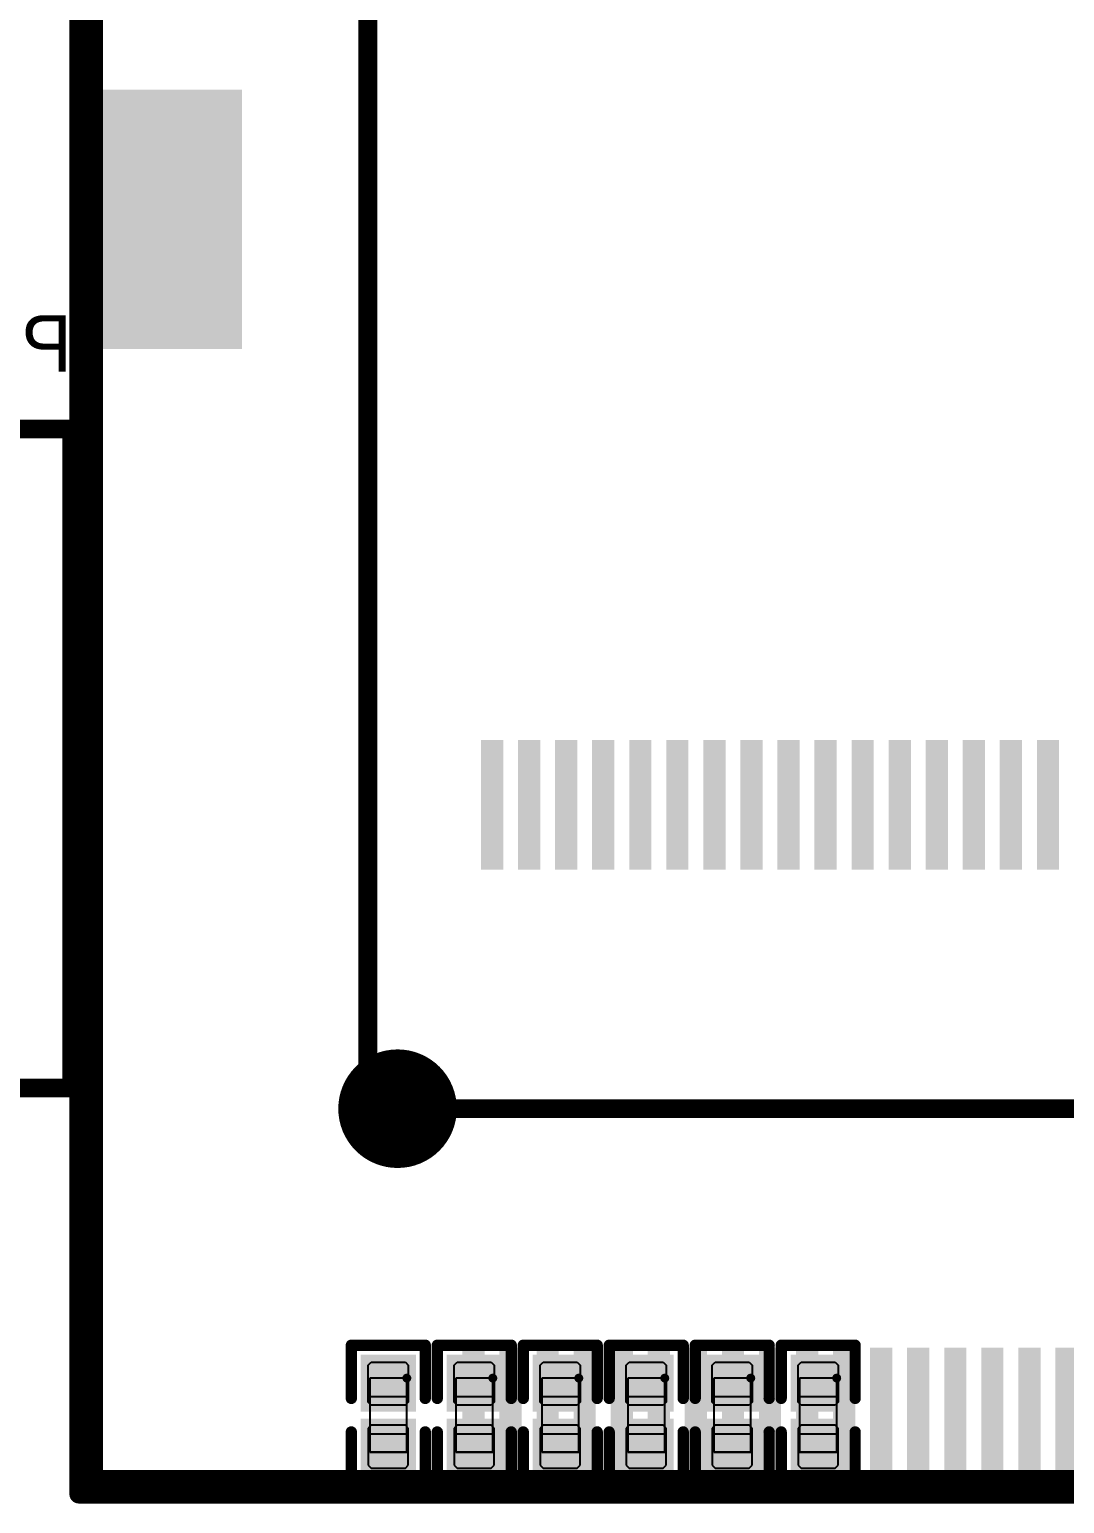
# Model space of a CAD drawing. Header units: millimetres. Extents: x 892 to 1144, y 1011 to 1123.
# Drawn here: x 1031.71 to 1045.67, y 1033.37 to 1053.26 of the extents above; entities that cross this region are included whole.
import ezdxf

# ---------------------------------------------------------------- set-up
doc = ezdxf.new("R2010")
doc.units = ezdxf.units.MM
for name, color, linetype in [('BottomLayer', 5, 'Continuous'), ('BottomOverlay', 54, 'Continuous'), ('BottomPaste', 16, 'Continuous'), ('BottomSolder', 6, 'Continuous'), ('Mechanical10', 56, 'Continuous'), ('Mechanical12', 56, 'Continuous'), ('Mechanical4', 56, 'Continuous'), ('Mechanical5', 56, 'Continuous'), ('Mechanical6', 56, 'Continuous'), ('MultiLayer', 9, 'Continuous'), ('TopLayer', 1, 'Continuous'), ('TopOverlay', 2, 'Continuous'), ('TopPaste', 8, 'Continuous'), ('TopSolder', 216, 'Continuous')]:
    doc.layers.add(name, color=color, linetype=linetype)

msp = doc.modelspace()

# ---------------------------------------------------------------- linework, layer by layer
at = {"layer": 'BottomLayer', "const_width": 0.8}
msp.add_lwpolyline([(1036.275, 1038.7, 1), (1037.075, 1038.7, 1)], format="xyb", close=True, dxfattribs=at)
at = {"layer": 'BottomLayer'}
for points in [[(1036.28, 1035.281), (1036.28, 1034.715), (1036.82, 1035.281), (1036.82, 1034.715)], [(1037.44, 1035.281), (1037.44, 1034.715), (1037.98, 1035.281), (1037.98, 1034.715)], [(1038.6, 1035.281), (1038.6, 1034.715), (1039.14, 1035.281), (1039.14, 1034.715)], [(1039.76, 1035.281), (1039.76, 1034.715), (1040.3, 1035.281), (1040.3, 1034.715)], [(1040.92, 1035.281), (1040.92, 1034.715), (1041.46, 1035.281), (1041.46, 1034.715)], [(1042.08, 1035.281), (1042.08, 1034.715), (1042.62, 1035.281), (1042.62, 1034.715)], [(1036.28, 1034.415), (1036.28, 1033.849), (1036.82, 1034.415), (1036.82, 1033.849)], [(1037.44, 1034.415), (1037.44, 1033.849), (1037.98, 1034.415), (1037.98, 1033.849)], [(1038.6, 1034.415), (1038.6, 1033.849), (1039.14, 1034.415), (1039.14, 1033.849)], [(1039.76, 1034.415), (1039.76, 1033.849), (1040.3, 1034.415), (1040.3, 1033.849)], [(1040.92, 1034.415), (1040.92, 1033.849), (1041.46, 1034.415), (1041.46, 1033.849)], [(1042.08, 1034.415), (1042.08, 1033.849), (1042.62, 1034.415), (1042.62, 1033.849)]]:
    msp.add_solid(points, dxfattribs=at)
at = {"layer": 'BottomOverlay'}
for points, const_width in [([(1028.47, 1047.87), (1032.28, 1047.87)], 0.254), ([(1032.28, 1038.98), (1032.28, 1047.87)], 0.254), ([(1028.47, 1038.98), (1032.28, 1038.98)], 0.254), ([(1036.051, 1035.509), (1037.049, 1035.509)], 0.152), ([(1036.051, 1034.791), (1036.051, 1035.509)], 0.152), ([(1037.049, 1034.791), (1037.049, 1035.509)], 0.152), ([(1037.211, 1035.509), (1038.209, 1035.509)], 0.152), ([(1037.211, 1034.791), (1037.211, 1035.509)], 0.152), ([(1038.209, 1034.791), (1038.209, 1035.509)], 0.152), ([(1038.371, 1035.509), (1039.369, 1035.509)], 0.152), ([(1038.371, 1034.791), (1038.371, 1035.509)], 0.152), ([(1039.369, 1034.791), (1039.369, 1035.509)], 0.152), ([(1039.531, 1035.509), (1040.529, 1035.509)], 0.152), ([(1039.531, 1034.791), (1039.531, 1035.509)], 0.152), ([(1040.529, 1034.791), (1040.529, 1035.509)], 0.152), ([(1040.691, 1035.509), (1041.689, 1035.509)], 0.152), ([(1040.691, 1034.791), (1040.691, 1035.509)], 0.152), ([(1041.689, 1034.791), (1041.689, 1035.509)], 0.152), ([(1041.851, 1035.509), (1042.849, 1035.509)], 0.152), ([(1041.851, 1034.791), (1041.851, 1035.509)], 0.152), ([(1042.849, 1034.791), (1042.849, 1035.509)], 0.152), ([(1036.051, 1033.621), (1036.051, 1034.339)], 0.152), ([(1037.049, 1033.621), (1037.049, 1034.339)], 0.152), ([(1037.211, 1033.621), (1037.211, 1034.339)], 0.152), ([(1038.209, 1033.621), (1038.209, 1034.339)], 0.152), ([(1038.371, 1033.621), (1038.371, 1034.339)], 0.152), ([(1039.369, 1033.621), (1039.369, 1034.339)], 0.152), ([(1039.531, 1033.621), (1039.531, 1034.339)], 0.152), ([(1040.529, 1033.621), (1040.529, 1034.339)], 0.152), ([(1040.691, 1033.621), (1040.691, 1034.339)], 0.152), ([(1041.689, 1033.621), (1041.689, 1034.339)], 0.152), ([(1041.851, 1033.621), (1041.851, 1034.339)], 0.152), ([(1042.849, 1033.621), (1042.849, 1034.339)], 0.152), ([(1036.051, 1033.621), (1037.049, 1033.621)], 0.152), ([(1037.211, 1033.621), (1038.209, 1033.621)], 0.152), ([(1038.371, 1033.621), (1039.369, 1033.621)], 0.152), ([(1039.531, 1033.621), (1040.529, 1033.621)], 0.152), ([(1040.691, 1033.621), (1041.689, 1033.621)], 0.152), ([(1041.851, 1033.621), (1042.849, 1033.621)], 0.152)]:
    msp.add_lwpolyline(points, dxfattribs=dict(at, const_width=const_width))
for points, const_width in [([(1032.216, 1047.87, 1), (1032.343, 1047.87, 1)], 0.127), ([(1032.216, 1047.87, 1), (1032.343, 1047.87, 1)], 0.127), ([(1032.216, 1038.98, 1), (1032.343, 1038.98, 1)], 0.127), ([(1032.216, 1038.98, 1), (1032.343, 1038.98, 1)], 0.127), ([(1036.013, 1035.509, 1), (1036.089, 1035.509, 1)], 0.0762), ([(1036.013, 1035.509, 1), (1036.089, 1035.509, 1)], 0.0762), ([(1037.01, 1035.509, 1), (1037.087, 1035.509, 1)], 0.0762), ([(1037.01, 1035.509, 1), (1037.087, 1035.509, 1)], 0.0762), ([(1037.173, 1035.509, 1), (1037.249, 1035.509, 1)], 0.0762), ([(1037.173, 1035.509, 1), (1037.249, 1035.509, 1)], 0.0762), ([(1038.17, 1035.509, 1), (1038.247, 1035.509, 1)], 0.0762), ([(1038.17, 1035.509, 1), (1038.247, 1035.509, 1)], 0.0762), ([(1038.333, 1035.509, 1), (1038.409, 1035.509, 1)], 0.0762), ([(1038.333, 1035.509, 1), (1038.409, 1035.509, 1)], 0.0762), ([(1039.33, 1035.509, 1), (1039.407, 1035.509, 1)], 0.0762), ([(1039.33, 1035.509, 1), (1039.407, 1035.509, 1)], 0.0762), ([(1039.493, 1035.509, 1), (1039.569, 1035.509, 1)], 0.0762), ([(1039.493, 1035.509, 1), (1039.569, 1035.509, 1)], 0.0762), ([(1040.49, 1035.509, 1), (1040.567, 1035.509, 1)], 0.0762), ([(1040.49, 1035.509, 1), (1040.567, 1035.509, 1)], 0.0762), ([(1040.653, 1035.509, 1), (1040.729, 1035.509, 1)], 0.0762), ([(1040.653, 1035.509, 1), (1040.729, 1035.509, 1)], 0.0762), ([(1041.65, 1035.509, 1), (1041.727, 1035.509, 1)], 0.0762), ([(1041.65, 1035.509, 1), (1041.727, 1035.509, 1)], 0.0762), ([(1041.813, 1035.509, 1), (1041.889, 1035.509, 1)], 0.0762), ([(1041.813, 1035.509, 1), (1041.889, 1035.509, 1)], 0.0762), ([(1042.811, 1035.509, 1), (1042.887, 1035.509, 1)], 0.0762), ([(1042.811, 1035.509, 1), (1042.887, 1035.509, 1)], 0.0762), ([(1036.013, 1034.791, 1), (1036.089, 1034.791, 1)], 0.0762), ([(1037.01, 1034.791, 1), (1037.087, 1034.791, 1)], 0.0762), ([(1037.173, 1034.791, 1), (1037.249, 1034.791, 1)], 0.0762), ([(1038.17, 1034.791, 1), (1038.247, 1034.791, 1)], 0.0762), ([(1038.333, 1034.791, 1), (1038.409, 1034.791, 1)], 0.0762), ([(1039.33, 1034.791, 1), (1039.407, 1034.791, 1)], 0.0762), ([(1039.493, 1034.791, 1), (1039.569, 1034.791, 1)], 0.0762), ([(1040.49, 1034.791, 1), (1040.567, 1034.791, 1)], 0.0762), ([(1040.653, 1034.791, 1), (1040.729, 1034.791, 1)], 0.0762), ([(1041.65, 1034.791, 1), (1041.727, 1034.791, 1)], 0.0762), ([(1041.813, 1034.791, 1), (1041.889, 1034.791, 1)], 0.0762), ([(1042.811, 1034.791, 1), (1042.887, 1034.791, 1)], 0.0762), ([(1036.013, 1034.339, 1), (1036.089, 1034.339, 1)], 0.0762), ([(1037.01, 1034.339, 1), (1037.087, 1034.339, 1)], 0.0762), ([(1037.173, 1034.339, 1), (1037.249, 1034.339, 1)], 0.0762), ([(1038.17, 1034.339, 1), (1038.247, 1034.339, 1)], 0.0762), ([(1038.333, 1034.339, 1), (1038.409, 1034.339, 1)], 0.0762), ([(1039.33, 1034.339, 1), (1039.407, 1034.339, 1)], 0.0762), ([(1039.493, 1034.339, 1), (1039.569, 1034.339, 1)], 0.0762), ([(1040.49, 1034.339, 1), (1040.567, 1034.339, 1)], 0.0762), ([(1040.653, 1034.339, 1), (1040.729, 1034.339, 1)], 0.0762), ([(1041.65, 1034.339, 1), (1041.727, 1034.339, 1)], 0.0762), ([(1041.813, 1034.339, 1), (1041.889, 1034.339, 1)], 0.0762), ([(1042.811, 1034.339, 1), (1042.887, 1034.339, 1)], 0.0762), ([(1036.013, 1033.621, 1), (1036.089, 1033.621, 1)], 0.0762), ([(1036.013, 1033.621, 1), (1036.089, 1033.621, 1)], 0.0762), ([(1037.01, 1033.621, 1), (1037.087, 1033.621, 1)], 0.0762), ([(1037.01, 1033.621, 1), (1037.087, 1033.621, 1)], 0.0762), ([(1037.173, 1033.621, 1), (1037.249, 1033.621, 1)], 0.0762), ([(1037.173, 1033.621, 1), (1037.249, 1033.621, 1)], 0.0762), ([(1038.17, 1033.621, 1), (1038.247, 1033.621, 1)], 0.0762), ([(1038.17, 1033.621, 1), (1038.247, 1033.621, 1)], 0.0762), ([(1038.333, 1033.621, 1), (1038.409, 1033.621, 1)], 0.0762), ([(1038.333, 1033.621, 1), (1038.409, 1033.621, 1)], 0.0762), ([(1039.33, 1033.621, 1), (1039.407, 1033.621, 1)], 0.0762), ([(1039.33, 1033.621, 1), (1039.407, 1033.621, 1)], 0.0762), ([(1039.493, 1033.621, 1), (1039.569, 1033.621, 1)], 0.0762), ([(1039.493, 1033.621, 1), (1039.569, 1033.621, 1)], 0.0762), ([(1040.49, 1033.621, 1), (1040.567, 1033.621, 1)], 0.0762), ([(1040.49, 1033.621, 1), (1040.567, 1033.621, 1)], 0.0762), ([(1040.653, 1033.621, 1), (1040.729, 1033.621, 1)], 0.0762), ([(1040.653, 1033.621, 1), (1040.729, 1033.621, 1)], 0.0762), ([(1041.65, 1033.621, 1), (1041.727, 1033.621, 1)], 0.0762), ([(1041.65, 1033.621, 1), (1041.727, 1033.621, 1)], 0.0762), ([(1041.813, 1033.621, 1), (1041.889, 1033.621, 1)], 0.0762), ([(1041.813, 1033.621, 1), (1041.889, 1033.621, 1)], 0.0762), ([(1042.811, 1033.621, 1), (1042.887, 1033.621, 1)], 0.0762), ([(1042.811, 1033.621, 1), (1042.887, 1033.621, 1)], 0.0762)]:
    msp.add_lwpolyline(points, format="xyb", close=True, dxfattribs=dict(at, const_width=const_width))
at = {"layer": 'BottomPaste'}
for p, q in [((1036.28, 1035.241), (1036.32, 1035.281)), ((1036.28, 1034.74), (1036.28, 1035.241)), ((1036.32, 1035.281), (1036.78, 1035.281)), ((1036.78, 1035.281), (1036.82, 1035.241)), ((1036.82, 1035.241), (1036.82, 1034.74)), ((1037.44, 1035.241), (1037.48, 1035.281)), ((1037.44, 1034.74), (1037.44, 1035.241)), ((1037.48, 1035.281), (1037.94, 1035.281)), ((1037.94, 1035.281), (1037.98, 1035.241)), ((1037.98, 1035.241), (1037.98, 1034.74)), ((1038.6, 1035.241), (1038.64, 1035.281)), ((1038.6, 1034.74), (1038.6, 1035.241)), ((1038.64, 1035.281), (1039.1, 1035.281)), ((1039.1, 1035.281), (1039.14, 1035.241)), ((1039.14, 1035.241), (1039.14, 1034.74)), ((1039.76, 1035.241), (1039.8, 1035.281)), ((1039.76, 1034.74), (1039.76, 1035.241)), ((1039.8, 1035.281), (1040.26, 1035.281)), ((1040.26, 1035.281), (1040.3, 1035.241)), ((1040.3, 1035.241), (1040.3, 1034.74)), ((1040.92, 1035.241), (1040.96, 1035.281)), ((1040.92, 1034.74), (1040.92, 1035.241)), ((1040.96, 1035.281), (1041.42, 1035.281)), ((1041.42, 1035.281), (1041.46, 1035.241)), ((1041.46, 1035.241), (1041.46, 1034.74)), ((1042.08, 1035.241), (1042.12, 1035.281)), ((1042.08, 1034.74), (1042.08, 1035.241)), ((1042.12, 1035.281), (1042.58, 1035.281)), ((1042.58, 1035.281), (1042.62, 1035.241)), ((1042.62, 1035.241), (1042.62, 1034.74)), ((1036.32, 1034.7), (1036.28, 1034.74)), ((1036.78, 1034.7), (1036.32, 1034.7)), ((1036.82, 1034.74), (1036.78, 1034.7)), ((1037.48, 1034.7), (1037.44, 1034.74)), ((1037.94, 1034.7), (1037.48, 1034.7)), ((1037.98, 1034.74), (1037.94, 1034.7)), ((1038.64, 1034.7), (1038.6, 1034.74)), ((1039.1, 1034.7), (1038.64, 1034.7)), ((1039.14, 1034.74), (1039.1, 1034.7)), ((1039.8, 1034.7), (1039.76, 1034.74)), ((1040.26, 1034.7), (1039.8, 1034.7)), ((1040.3, 1034.74), (1040.26, 1034.7)), ((1040.96, 1034.7), (1040.92, 1034.74)), ((1041.42, 1034.7), (1040.96, 1034.7)), ((1041.46, 1034.74), (1041.42, 1034.7)), ((1042.12, 1034.7), (1042.08, 1034.74)), ((1042.58, 1034.7), (1042.12, 1034.7)), ((1042.62, 1034.74), (1042.58, 1034.7)), ((1036.32, 1034.43), (1036.28, 1034.39)), ((1036.28, 1034.39), (1036.28, 1033.889)), ((1036.78, 1034.43), (1036.32, 1034.43)), ((1036.82, 1034.39), (1036.78, 1034.43)), ((1036.82, 1033.889), (1036.82, 1034.39)), ((1037.48, 1034.43), (1037.44, 1034.39)), ((1037.44, 1034.39), (1037.44, 1033.889)), ((1037.94, 1034.43), (1037.48, 1034.43)), ((1037.98, 1034.39), (1037.94, 1034.43)), ((1037.98, 1033.889), (1037.98, 1034.39)), ((1038.64, 1034.43), (1038.6, 1034.39)), ((1038.6, 1034.39), (1038.6, 1033.889)), ((1039.1, 1034.43), (1038.64, 1034.43)), ((1039.14, 1034.39), (1039.1, 1034.43)), ((1039.14, 1033.889), (1039.14, 1034.39)), ((1039.8, 1034.43), (1039.76, 1034.39)), ((1039.76, 1034.39), (1039.76, 1033.889)), ((1040.26, 1034.43), (1039.8, 1034.43)), ((1040.3, 1034.39), (1040.26, 1034.43)), ((1040.3, 1033.889), (1040.3, 1034.39)), ((1040.96, 1034.43), (1040.92, 1034.39)), ((1040.92, 1034.39), (1040.92, 1033.889)), ((1041.42, 1034.43), (1040.96, 1034.43)), ((1041.46, 1034.39), (1041.42, 1034.43)), ((1041.46, 1033.889), (1041.46, 1034.39)), ((1042.12, 1034.43), (1042.08, 1034.39)), ((1042.08, 1034.39), (1042.08, 1033.889)), ((1042.58, 1034.43), (1042.12, 1034.43)), ((1042.62, 1034.39), (1042.58, 1034.43)), ((1042.62, 1033.889), (1042.62, 1034.39)), ((1036.28, 1033.889), (1036.32, 1033.849)), ((1036.32, 1033.849), (1036.78, 1033.849)), ((1036.78, 1033.849), (1036.82, 1033.889)), ((1037.44, 1033.889), (1037.48, 1033.849)), ((1037.48, 1033.849), (1037.94, 1033.849)), ((1037.94, 1033.849), (1037.98, 1033.889)), ((1038.6, 1033.889), (1038.64, 1033.849)), ((1038.64, 1033.849), (1039.1, 1033.849)), ((1039.1, 1033.849), (1039.14, 1033.889)), ((1039.76, 1033.889), (1039.8, 1033.849)), ((1039.8, 1033.849), (1040.26, 1033.849)), ((1040.26, 1033.849), (1040.3, 1033.889)), ((1040.92, 1033.889), (1040.96, 1033.849)), ((1040.96, 1033.849), (1041.42, 1033.849)), ((1041.42, 1033.849), (1041.46, 1033.889)), ((1042.08, 1033.889), (1042.12, 1033.849)), ((1042.12, 1033.849), (1042.58, 1033.849)), ((1042.58, 1033.849), (1042.62, 1033.889))]:
    msp.add_line(p, q, dxfattribs=at)
for points in [[(1036.28, 1035.281), (1036.28, 1034.715), (1036.82, 1035.281), (1036.82, 1034.715)], [(1037.44, 1035.281), (1037.44, 1034.715), (1037.98, 1035.281), (1037.98, 1034.715)], [(1038.6, 1035.281), (1038.6, 1034.715), (1039.14, 1035.281), (1039.14, 1034.715)], [(1039.76, 1035.281), (1039.76, 1034.715), (1040.3, 1035.281), (1040.3, 1034.715)], [(1040.92, 1035.281), (1040.92, 1034.715), (1041.46, 1035.281), (1041.46, 1034.715)], [(1042.08, 1035.281), (1042.08, 1034.715), (1042.62, 1035.281), (1042.62, 1034.715)], [(1036.28, 1034.415), (1036.28, 1033.849), (1036.82, 1034.415), (1036.82, 1033.849)], [(1037.44, 1034.415), (1037.44, 1033.849), (1037.98, 1034.415), (1037.98, 1033.849)], [(1038.6, 1034.415), (1038.6, 1033.849), (1039.14, 1034.415), (1039.14, 1033.849)], [(1039.76, 1034.415), (1039.76, 1033.849), (1040.3, 1034.415), (1040.3, 1033.849)], [(1040.92, 1034.415), (1040.92, 1033.849), (1041.46, 1034.415), (1041.46, 1033.849)], [(1042.08, 1034.415), (1042.08, 1033.849), (1042.62, 1034.415), (1042.62, 1033.849)]]:
    msp.add_solid(points, dxfattribs=at)
at = {"layer": 'BottomSolder', "const_width": 0.8}
msp.add_lwpolyline([(1036.275, 1038.7, 1), (1037.075, 1038.7, 1)], format="xyb", close=True, dxfattribs=at)
at = {"layer": 'BottomSolder'}
for points in [[(1036.178, 1035.382), (1036.178, 1034.613), (1036.922, 1035.382), (1036.922, 1034.613)], [(1037.338, 1035.382), (1037.338, 1034.613), (1038.082, 1035.382), (1038.082, 1034.613)], [(1038.498, 1035.382), (1038.498, 1034.613), (1039.242, 1035.382), (1039.242, 1034.613)], [(1039.658, 1035.382), (1039.658, 1034.613), (1040.402, 1035.382), (1040.402, 1034.613)], [(1040.818, 1035.382), (1040.818, 1034.613), (1041.562, 1035.382), (1041.562, 1034.613)], [(1041.978, 1035.382), (1041.978, 1034.613), (1042.722, 1035.382), (1042.722, 1034.613)], [(1036.178, 1034.517), (1036.178, 1033.748), (1036.922, 1034.517), (1036.922, 1033.748)], [(1037.338, 1034.517), (1037.338, 1033.748), (1038.082, 1034.517), (1038.082, 1033.748)], [(1038.498, 1034.517), (1038.498, 1033.748), (1039.242, 1034.517), (1039.242, 1033.748)], [(1039.658, 1034.517), (1039.658, 1033.748), (1040.402, 1034.517), (1040.402, 1033.748)], [(1040.818, 1034.517), (1040.818, 1033.748), (1041.562, 1034.517), (1041.562, 1033.748)], [(1041.978, 1034.517), (1041.978, 1033.748), (1042.722, 1034.517), (1042.722, 1033.748)]]:
    msp.add_solid(points, dxfattribs=at)
at = {"layer": 'Mechanical10', "const_width": 0.254}
for points in [[(1036.275, 1038.7), (1036.275, 1095.7)], [(1032.575, 1033.7), (1032.575, 1059.55)], [(1036.275, 1038.7), (1105.875, 1038.7)], [(1032.575, 1033.7), (1109.575, 1033.7)]]:
    msp.add_lwpolyline(points, dxfattribs=at)
at = {"layer": 'Mechanical10', "const_width": 0.127}
for points in [[(1036.211, 1038.7, 1), (1036.338, 1038.7, 1)], [(1036.211, 1038.7, 1), (1036.338, 1038.7, 1)], [(1032.511, 1033.7, 1), (1032.638, 1033.7, 1)], [(1032.511, 1033.7, 1), (1032.638, 1033.7, 1)]]:
    msp.add_lwpolyline(points, format="xyb", close=True, dxfattribs=at)
at = {"layer": 'Mechanical12', "const_width": 0.254}
for points in [[(1032.375, 1033.5), (1032.375, 1059.75)], [(1032.375, 1033.5), (1109.775, 1033.5)]]:
    msp.add_lwpolyline(points, dxfattribs=at)
at = {"layer": 'Mechanical12', "const_width": 0.127}
msp.add_lwpolyline([(1032.311, 1033.5, 1), (1032.438, 1033.5, 1)], format="xyb", close=True, dxfattribs=at)
msp.add_lwpolyline([(1032.311, 1033.5, 1), (1032.438, 1033.5, 1)], format="xyb", close=True, dxfattribs=at)
at = {"layer": 'Mechanical4'}
for p, q in [((1036.8, 1035.065), (1036.3, 1035.065)), ((1036.3, 1035.065), (1036.3, 1034.065)), ((1036.8, 1034.065), (1036.8, 1035.065)), ((1037.96, 1035.065), (1037.46, 1035.065)), ((1037.46, 1035.065), (1037.46, 1034.065)), ((1037.96, 1034.065), (1037.96, 1035.065)), ((1039.12, 1035.065), (1038.62, 1035.065)), ((1038.62, 1035.065), (1038.62, 1034.065)), ((1039.12, 1034.065), (1039.12, 1035.065)), ((1040.28, 1035.065), (1039.78, 1035.065)), ((1039.78, 1035.065), (1039.78, 1034.065)), ((1040.28, 1034.065), (1040.28, 1035.065)), ((1041.44, 1035.065), (1040.94, 1035.065)), ((1040.94, 1035.065), (1040.94, 1034.065)), ((1041.44, 1034.065), (1041.44, 1035.065)), ((1042.6, 1035.065), (1042.1, 1035.065)), ((1042.1, 1035.065), (1042.1, 1034.065)), ((1042.6, 1034.065), (1042.6, 1035.065)), ((1036.3, 1034.065), (1036.8, 1034.065)), ((1037.46, 1034.065), (1037.96, 1034.065)), ((1038.62, 1034.065), (1039.12, 1034.065)), ((1039.78, 1034.065), (1040.28, 1034.065)), ((1040.94, 1034.065), (1041.44, 1034.065)), ((1042.1, 1034.065), (1042.6, 1034.065))]:
    msp.add_line(p, q, dxfattribs=at)
at = {"layer": 'Mechanical5'}
for p, q in [((1036.8, 1035.065), (1036.3, 1035.065)), ((1036.3, 1035.065), (1036.3, 1034.815)), ((1036.8, 1034.815), (1036.8, 1035.065)), ((1037.96, 1035.065), (1037.46, 1035.065)), ((1037.46, 1035.065), (1037.46, 1034.815)), ((1037.96, 1034.815), (1037.96, 1035.065)), ((1039.12, 1035.065), (1038.62, 1035.065)), ((1038.62, 1035.065), (1038.62, 1034.815)), ((1039.12, 1034.815), (1039.12, 1035.065)), ((1040.28, 1035.065), (1039.78, 1035.065)), ((1039.78, 1035.065), (1039.78, 1034.815)), ((1040.28, 1034.815), (1040.28, 1035.065)), ((1041.44, 1035.065), (1040.94, 1035.065)), ((1040.94, 1035.065), (1040.94, 1034.815)), ((1041.44, 1034.815), (1041.44, 1035.065)), ((1042.6, 1035.065), (1042.1, 1035.065)), ((1042.1, 1035.065), (1042.1, 1034.815)), ((1042.6, 1034.815), (1042.6, 1035.065)), ((1036.3, 1034.815), (1036.8, 1034.815)), ((1037.46, 1034.815), (1037.96, 1034.815)), ((1038.62, 1034.815), (1039.12, 1034.815)), ((1039.78, 1034.815), (1040.28, 1034.815)), ((1040.94, 1034.815), (1041.44, 1034.815)), ((1042.1, 1034.815), (1042.6, 1034.815)), ((1036.3, 1034.064), (1036.3, 1034.314)), ((1036.3, 1034.314), (1036.8, 1034.314)), ((1036.8, 1034.314), (1036.8, 1034.064)), ((1037.46, 1034.064), (1037.46, 1034.314)), ((1037.46, 1034.314), (1037.96, 1034.314)), ((1037.96, 1034.314), (1037.96, 1034.064)), ((1038.62, 1034.064), (1038.62, 1034.314)), ((1038.62, 1034.314), (1039.12, 1034.314)), ((1039.12, 1034.314), (1039.12, 1034.064)), ((1039.78, 1034.064), (1039.78, 1034.314)), ((1039.78, 1034.314), (1040.28, 1034.314)), ((1040.28, 1034.314), (1040.28, 1034.064)), ((1040.94, 1034.064), (1040.94, 1034.314)), ((1040.94, 1034.314), (1041.44, 1034.314)), ((1041.44, 1034.314), (1041.44, 1034.064)), ((1042.1, 1034.064), (1042.1, 1034.314)), ((1042.1, 1034.314), (1042.6, 1034.314)), ((1042.6, 1034.314), (1042.6, 1034.064)), ((1036.8, 1034.064), (1036.3, 1034.064)), ((1037.96, 1034.064), (1037.46, 1034.064)), ((1039.12, 1034.064), (1038.62, 1034.064)), ((1040.28, 1034.064), (1039.78, 1034.064)), ((1041.44, 1034.064), (1040.94, 1034.064)), ((1042.6, 1034.064), (1042.1, 1034.064))]:
    msp.add_line(p, q, dxfattribs=at)
at = {"layer": 'Mechanical6'}
for points, const_width in [([(1036.83, 1035.065, 1), (1036.77, 1035.065, 1)], 0.06), ([(1036.755, 1035.065, 1), (1036.785, 1035.065, 1)], 0.03), ([(1036.815, 1035.065, 1), (1036.845, 1035.065, 1)], 0.03), ([(1037.99, 1035.065, 1), (1037.93, 1035.065, 1)], 0.06), ([(1037.915, 1035.065, 1), (1037.945, 1035.065, 1)], 0.03), ([(1037.975, 1035.065, 1), (1038.005, 1035.065, 1)], 0.03), ([(1039.15, 1035.065, 1), (1039.09, 1035.065, 1)], 0.06), ([(1039.075, 1035.065, 1), (1039.105, 1035.065, 1)], 0.03), ([(1039.135, 1035.065, 1), (1039.165, 1035.065, 1)], 0.03), ([(1040.31, 1035.065, 1), (1040.25, 1035.065, 1)], 0.06), ([(1040.235, 1035.065, 1), (1040.265, 1035.065, 1)], 0.03), ([(1040.295, 1035.065, 1), (1040.325, 1035.065, 1)], 0.03), ([(1041.47, 1035.065, 1), (1041.41, 1035.065, 1)], 0.06), ([(1041.395, 1035.065, 1), (1041.425, 1035.065, 1)], 0.03), ([(1041.455, 1035.065, 1), (1041.485, 1035.065, 1)], 0.03), ([(1042.63, 1035.065, 1), (1042.57, 1035.065, 1)], 0.06), ([(1042.555, 1035.065, 1), (1042.585, 1035.065, 1)], 0.03), ([(1042.615, 1035.065, 1), (1042.645, 1035.065, 1)], 0.03)]:
    msp.add_lwpolyline(points, format="xyb", close=True, dxfattribs=dict(at, const_width=const_width))
at = {"layer": 'MultiLayer', "const_width": 0.8}
msp.add_lwpolyline([(1036.275, 1038.7, 1), (1037.075, 1038.7, 1)], format="xyb", close=True, dxfattribs=at)
at = {"layer": 'TopLayer', "const_width": 0.8}
msp.add_lwpolyline([(1036.275, 1038.7, 1), (1037.075, 1038.7, 1)], format="xyb", close=True, dxfattribs=at)
at = {"layer": 'TopLayer'}
for points in [[(1034.575, 1052.45), (1032.575, 1052.45), (1034.575, 1048.95), (1032.575, 1048.95)], [(1038.1, 1043.675), (1037.8, 1043.675), (1038.1, 1041.925), (1037.8, 1041.925)], [(1038.6, 1043.675), (1038.3, 1043.675), (1038.6, 1041.925), (1038.3, 1041.925)], [(1039.1, 1043.675), (1038.8, 1043.675), (1039.1, 1041.925), (1038.8, 1041.925)], [(1039.6, 1043.675), (1039.3, 1043.675), (1039.6, 1041.925), (1039.3, 1041.925)], [(1040.1, 1043.675), (1039.8, 1043.675), (1040.1, 1041.925), (1039.8, 1041.925)], [(1040.6, 1043.675), (1040.3, 1043.675), (1040.6, 1041.925), (1040.3, 1041.925)], [(1041.1, 1043.675), (1040.8, 1043.675), (1041.1, 1041.925), (1040.8, 1041.925)], [(1041.6, 1043.675), (1041.3, 1043.675), (1041.6, 1041.925), (1041.3, 1041.925)], [(1042.1, 1043.675), (1041.8, 1043.675), (1042.1, 1041.925), (1041.8, 1041.925)], [(1042.6, 1043.675), (1042.3, 1043.675), (1042.6, 1041.925), (1042.3, 1041.925)], [(1043.1, 1043.675), (1042.8, 1043.675), (1043.1, 1041.925), (1042.8, 1041.925)], [(1043.6, 1043.675), (1043.3, 1043.675), (1043.6, 1041.925), (1043.3, 1041.925)], [(1044.1, 1043.675), (1043.8, 1043.675), (1044.1, 1041.925), (1043.8, 1041.925)], [(1044.6, 1043.675), (1044.3, 1043.675), (1044.6, 1041.925), (1044.3, 1041.925)], [(1045.1, 1043.675), (1044.8, 1043.675), (1045.1, 1041.925), (1044.8, 1041.925)], [(1045.6, 1043.675), (1045.3, 1043.675), (1045.6, 1041.925), (1045.3, 1041.925)], [(1037.85, 1035.475), (1037.55, 1035.475), (1037.85, 1033.725), (1037.55, 1033.725)], [(1038.35, 1035.475), (1038.05, 1035.475), (1038.35, 1033.725), (1038.05, 1033.725)], [(1038.85, 1035.475), (1038.55, 1035.475), (1038.85, 1033.725), (1038.55, 1033.725)], [(1039.35, 1035.475), (1039.05, 1035.475), (1039.35, 1033.725), (1039.05, 1033.725)], [(1039.85, 1035.475), (1039.55, 1035.475), (1039.85, 1033.725), (1039.55, 1033.725)], [(1040.35, 1035.475), (1040.05, 1035.475), (1040.35, 1033.725), (1040.05, 1033.725)], [(1040.85, 1035.475), (1040.55, 1035.475), (1040.85, 1033.725), (1040.55, 1033.725)], [(1041.35, 1035.475), (1041.05, 1035.475), (1041.35, 1033.725), (1041.05, 1033.725)], [(1041.85, 1035.475), (1041.55, 1035.475), (1041.85, 1033.725), (1041.55, 1033.725)], [(1042.35, 1035.475), (1042.05, 1035.475), (1042.35, 1033.725), (1042.05, 1033.725)], [(1042.85, 1035.475), (1042.55, 1035.475), (1042.85, 1033.725), (1042.55, 1033.725)], [(1043.35, 1035.475), (1043.05, 1035.475), (1043.35, 1033.725), (1043.05, 1033.725)], [(1043.85, 1035.475), (1043.55, 1035.475), (1043.85, 1033.725), (1043.55, 1033.725)], [(1044.35, 1035.475), (1044.05, 1035.475), (1044.35, 1033.725), (1044.05, 1033.725)], [(1044.85, 1035.475), (1044.55, 1035.475), (1044.85, 1033.725), (1044.55, 1033.725)], [(1045.35, 1035.475), (1045.05, 1035.475), (1045.35, 1033.725), (1045.05, 1033.725)], [(1045.85, 1035.475), (1045.55, 1035.475), (1045.85, 1033.725), (1045.55, 1033.725)]]:
    msp.add_solid(points, dxfattribs=at)
at = {"layer": 'TopOverlay', "const_width": 0.254}
for points in [[(1032.475, 1033.6), (1032.475, 1059.65)], [(1032.475, 1033.6), (1109.675, 1033.6)]]:
    msp.add_lwpolyline(points, dxfattribs=at)
at = {"layer": 'TopOverlay', "const_width": 0.127}
msp.add_lwpolyline([(1032.411, 1033.6, 1), (1032.538, 1033.6, 1)], format="xyb", close=True, dxfattribs=at)
msp.add_lwpolyline([(1032.411, 1033.6, 1), (1032.538, 1033.6, 1)], format="xyb", close=True, dxfattribs=at)
at = {"layer": 'TopPaste'}
for points in [[(1034.575, 1052.45), (1032.575, 1052.45), (1034.575, 1048.95), (1032.575, 1048.95)], [(1038.1, 1043.675), (1037.8, 1043.675), (1038.1, 1041.925), (1037.8, 1041.925)], [(1038.6, 1043.675), (1038.3, 1043.675), (1038.6, 1041.925), (1038.3, 1041.925)], [(1039.1, 1043.675), (1038.8, 1043.675), (1039.1, 1041.925), (1038.8, 1041.925)], [(1039.6, 1043.675), (1039.3, 1043.675), (1039.6, 1041.925), (1039.3, 1041.925)], [(1040.1, 1043.675), (1039.8, 1043.675), (1040.1, 1041.925), (1039.8, 1041.925)], [(1040.6, 1043.675), (1040.3, 1043.675), (1040.6, 1041.925), (1040.3, 1041.925)], [(1041.1, 1043.675), (1040.8, 1043.675), (1041.1, 1041.925), (1040.8, 1041.925)], [(1041.6, 1043.675), (1041.3, 1043.675), (1041.6, 1041.925), (1041.3, 1041.925)], [(1042.1, 1043.675), (1041.8, 1043.675), (1042.1, 1041.925), (1041.8, 1041.925)], [(1042.6, 1043.675), (1042.3, 1043.675), (1042.6, 1041.925), (1042.3, 1041.925)], [(1043.1, 1043.675), (1042.8, 1043.675), (1043.1, 1041.925), (1042.8, 1041.925)], [(1043.6, 1043.675), (1043.3, 1043.675), (1043.6, 1041.925), (1043.3, 1041.925)], [(1044.1, 1043.675), (1043.8, 1043.675), (1044.1, 1041.925), (1043.8, 1041.925)], [(1044.6, 1043.675), (1044.3, 1043.675), (1044.6, 1041.925), (1044.3, 1041.925)], [(1045.1, 1043.675), (1044.8, 1043.675), (1045.1, 1041.925), (1044.8, 1041.925)], [(1045.6, 1043.675), (1045.3, 1043.675), (1045.6, 1041.925), (1045.3, 1041.925)], [(1037.85, 1035.475), (1037.55, 1035.475), (1037.85, 1033.725), (1037.55, 1033.725)], [(1038.35, 1035.475), (1038.05, 1035.475), (1038.35, 1033.725), (1038.05, 1033.725)], [(1038.85, 1035.475), (1038.55, 1035.475), (1038.85, 1033.725), (1038.55, 1033.725)], [(1039.35, 1035.475), (1039.05, 1035.475), (1039.35, 1033.725), (1039.05, 1033.725)], [(1039.85, 1035.475), (1039.55, 1035.475), (1039.85, 1033.725), (1039.55, 1033.725)], [(1040.35, 1035.475), (1040.05, 1035.475), (1040.35, 1033.725), (1040.05, 1033.725)], [(1040.85, 1035.475), (1040.55, 1035.475), (1040.85, 1033.725), (1040.55, 1033.725)], [(1041.35, 1035.475), (1041.05, 1035.475), (1041.35, 1033.725), (1041.05, 1033.725)], [(1041.85, 1035.475), (1041.55, 1035.475), (1041.85, 1033.725), (1041.55, 1033.725)], [(1042.35, 1035.475), (1042.05, 1035.475), (1042.35, 1033.725), (1042.05, 1033.725)], [(1042.85, 1035.475), (1042.55, 1035.475), (1042.85, 1033.725), (1042.55, 1033.725)], [(1043.35, 1035.475), (1043.05, 1035.475), (1043.35, 1033.725), (1043.05, 1033.725)], [(1043.85, 1035.475), (1043.55, 1035.475), (1043.85, 1033.725), (1043.55, 1033.725)], [(1044.35, 1035.475), (1044.05, 1035.475), (1044.35, 1033.725), (1044.05, 1033.725)], [(1044.85, 1035.475), (1044.55, 1035.475), (1044.85, 1033.725), (1044.55, 1033.725)], [(1045.35, 1035.475), (1045.05, 1035.475), (1045.35, 1033.725), (1045.05, 1033.725)], [(1045.85, 1035.475), (1045.55, 1035.475), (1045.85, 1033.725), (1045.55, 1033.725)]]:
    msp.add_solid(points, dxfattribs=at)
at = {"layer": 'TopSolder', "const_width": 0.8}
msp.add_lwpolyline([(1036.275, 1038.7, 1), (1037.075, 1038.7, 1)], format="xyb", close=True, dxfattribs=at)
at = {"layer": 'TopSolder'}
for points in [[(1034.575, 1052.45), (1032.575, 1052.45), (1034.575, 1048.95), (1032.575, 1048.95)], [(1038.1, 1043.675), (1037.8, 1043.675), (1038.1, 1041.925), (1037.8, 1041.925)], [(1038.6, 1043.675), (1038.3, 1043.675), (1038.6, 1041.925), (1038.3, 1041.925)], [(1039.1, 1043.675), (1038.8, 1043.675), (1039.1, 1041.925), (1038.8, 1041.925)], [(1039.6, 1043.675), (1039.3, 1043.675), (1039.6, 1041.925), (1039.3, 1041.925)], [(1040.1, 1043.675), (1039.8, 1043.675), (1040.1, 1041.925), (1039.8, 1041.925)], [(1040.6, 1043.675), (1040.3, 1043.675), (1040.6, 1041.925), (1040.3, 1041.925)], [(1041.1, 1043.675), (1040.8, 1043.675), (1041.1, 1041.925), (1040.8, 1041.925)], [(1041.6, 1043.675), (1041.3, 1043.675), (1041.6, 1041.925), (1041.3, 1041.925)], [(1042.1, 1043.675), (1041.8, 1043.675), (1042.1, 1041.925), (1041.8, 1041.925)], [(1042.6, 1043.675), (1042.3, 1043.675), (1042.6, 1041.925), (1042.3, 1041.925)], [(1043.1, 1043.675), (1042.8, 1043.675), (1043.1, 1041.925), (1042.8, 1041.925)], [(1043.6, 1043.675), (1043.3, 1043.675), (1043.6, 1041.925), (1043.3, 1041.925)], [(1044.1, 1043.675), (1043.8, 1043.675), (1044.1, 1041.925), (1043.8, 1041.925)], [(1044.6, 1043.675), (1044.3, 1043.675), (1044.6, 1041.925), (1044.3, 1041.925)], [(1045.1, 1043.675), (1044.8, 1043.675), (1045.1, 1041.925), (1044.8, 1041.925)], [(1045.6, 1043.675), (1045.3, 1043.675), (1045.6, 1041.925), (1045.3, 1041.925)], [(1037.85, 1035.475), (1037.55, 1035.475), (1037.85, 1033.725), (1037.55, 1033.725)], [(1038.35, 1035.475), (1038.05, 1035.475), (1038.35, 1033.725), (1038.05, 1033.725)], [(1038.85, 1035.475), (1038.55, 1035.475), (1038.85, 1033.725), (1038.55, 1033.725)], [(1039.35, 1035.475), (1039.05, 1035.475), (1039.35, 1033.725), (1039.05, 1033.725)], [(1039.85, 1035.475), (1039.55, 1035.475), (1039.85, 1033.725), (1039.55, 1033.725)], [(1040.35, 1035.475), (1040.05, 1035.475), (1040.35, 1033.725), (1040.05, 1033.725)], [(1040.85, 1035.475), (1040.55, 1035.475), (1040.85, 1033.725), (1040.55, 1033.725)], [(1041.35, 1035.475), (1041.05, 1035.475), (1041.35, 1033.725), (1041.05, 1033.725)], [(1041.85, 1035.475), (1041.55, 1035.475), (1041.85, 1033.725), (1041.55, 1033.725)], [(1042.35, 1035.475), (1042.05, 1035.475), (1042.35, 1033.725), (1042.05, 1033.725)], [(1042.85, 1035.475), (1042.55, 1035.475), (1042.85, 1033.725), (1042.55, 1033.725)], [(1043.35, 1035.475), (1043.05, 1035.475), (1043.35, 1033.725), (1043.05, 1033.725)], [(1043.85, 1035.475), (1043.55, 1035.475), (1043.85, 1033.725), (1043.55, 1033.725)], [(1044.35, 1035.475), (1044.05, 1035.475), (1044.35, 1033.725), (1044.05, 1033.725)], [(1044.85, 1035.475), (1044.55, 1035.475), (1044.85, 1033.725), (1044.55, 1033.725)], [(1045.35, 1035.475), (1045.05, 1035.475), (1045.35, 1033.725), (1045.05, 1033.725)], [(1045.85, 1035.475), (1045.55, 1035.475), (1045.85, 1033.725), (1045.55, 1033.725)]]:
    msp.add_solid(points, dxfattribs=at)

# ---------------------------------------------------------------- texts
at = {"layer": 'BottomOverlay', "text_generation_flag": 2}
msp.add_text('P1', height=0.762, dxfattribs=at).set_placement((1032.282, 1048.644))

doc.saveas('drawing.dxf')
